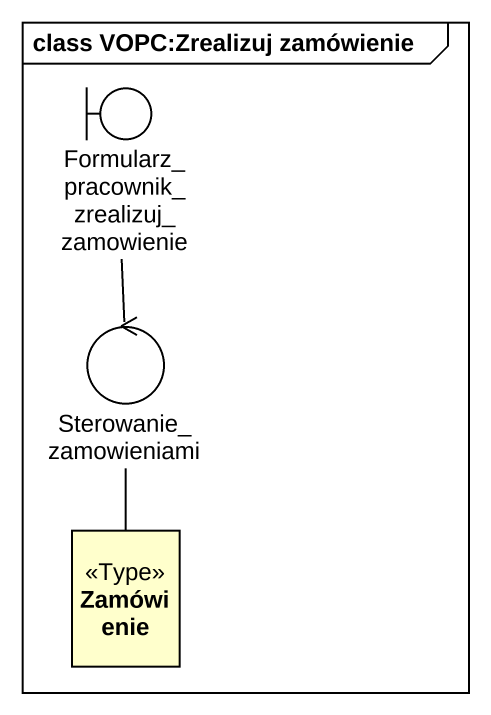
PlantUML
@startuml
mainframe class VOPC:Zrealizuj zamówienie
allowmixing
hide circle
hide empty members
boundary "Formularz_pracownik_zrealizuj_zamowienie" as Formularz_pracownik
control Sterowanie_zamowieniami
class Zamówienie <<Type>>
Formularz_pracownik -- Sterowanie_zamowieniami
Zamówienie -up- Sterowanie_zamowieniami
@enduml
